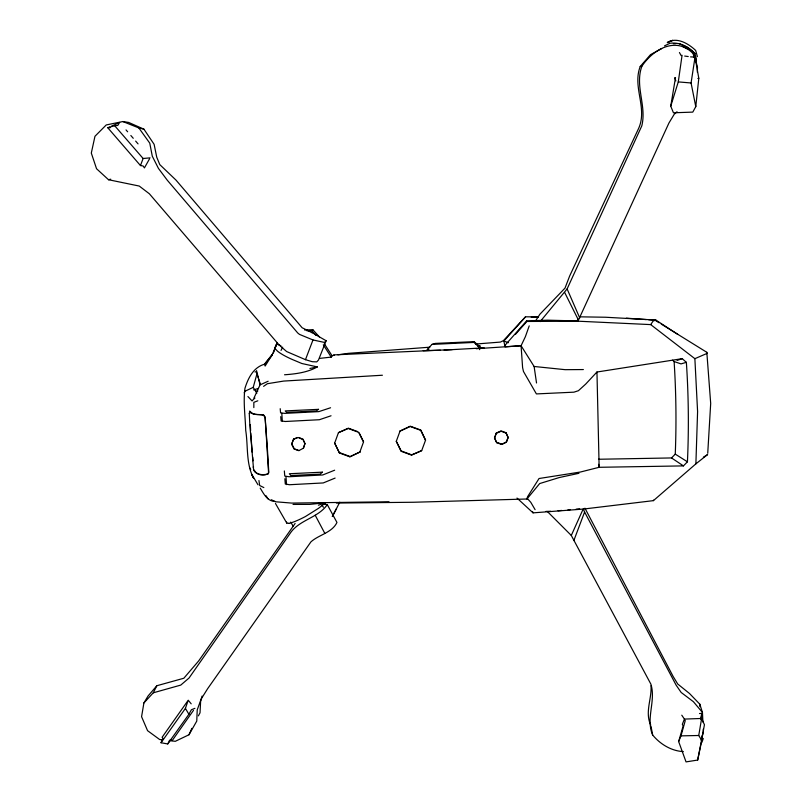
<?xml version="1.0" encoding="UTF-8"?>
<svg xmlns="http://www.w3.org/2000/svg" width="802" height="802" viewBox="0 0 802 802"><rect width="100%" height="100%" fill="white"/><g stroke="black" fill="none" stroke-linecap="round" stroke-linejoin="round"><path stroke-width="1.2" d="M529.22 325.863L525.39 336.66L521.079 345.732L522.603 367.657L523.475 371.486L536.398 393.922L573.931 392.168L578.412 390.714L585.701 384.088L596.959 372.018L682.221 358.664L686.362 362.324C688.587 395.406 688.938 428.689 687.434 461.812L683.434 465.892L599.144 467.295L580.488 472.007L539.044 478.513L527.596 496.689L526.944 499.004L413.621 502.252L336.419 503.054M501.14 430.885L496.378 432.97L494.493 438.082L496.709 442.704L501.601 444.438L506.333 442.283L508.117 437.601L506.012 432.709L502.112 431.255M506.333 442.283L508.127 437.25M697.339 72.2L697.479 67.248L694.261 54.867C677.59 35.749 653.79 48.3 641.861 66.275C634.653 86.115 646.823 105.844 641.801 125.874L567.114 288.92L540.147 321.622M508.117 437.601L506.012 432.709M501.601 444.438L506.343 441.922M598.492 459.255L671.525 457.942L675.264 454.122C676.487 423.286 676.106 392.328 674.111 361.532L672.567 360.168M516.999 498.062L533.059 512.859L583.265 509.08L653.429 500.638L695.885 463.857L697.59 411.536L694.873 358.674L650.693 324.599L578.513 321.221L526.884 321.472L515.576 334.223M496.709 442.704L494.523 437.732M494.493 438.082L496.378 432.97M707.735 453.31L710.692 403.426L706.823 352.309L661.239 324.058M249.282 413.361L249.983 411.205C253.101 415.757 259.136 413.862 263.718 415.095L265.161 417.21L268.59 473.25C264.57 476.619 255.948 475.065 253.612 470.032L249.823 424.599L249.282 413.361L249.803 413.321M537.921 316.89L525.531 316.81L503.856 341.061L505.059 346.875L521.079 345.732L534.112 366.474L536.528 382.985M675.845 80.892L674.632 77.774L675.505 77.563L670.743 106.175L673.449 112.791L692.788 112.11L695.775 106.646L698.803 78.285L695.043 57.092L690.572 56.872M670.743 106.175L678.281 81.904L682.061 55.298L681.149 55.569L679.434 52.541M695.775 106.646L691.073 82.977L695.043 57.092M253.612 478.223C245.823 463.736 248.229 446.183 245.713 430.363C245.322 416.378 243.116 402.173 244.961 388.268C248.219 377.802 253.582 367.186 264.85 364.098M661.66 48.611L650.532 54.646L640.217 66.496C632.066 87.428 648.307 108.691 638.181 129.353L569.631 276.068L565.009 288.118L539.906 314.224L535.235 321.391M681.77 715.194L684.417 719.083L682.322 724.326L683.144 725.93L678.652 741.569L686.041 761.9L697.67 760.055L701.57 740.126L698.742 735.494L701.349 720.096L700.467 718.502L701.93 713.449L699.484 713.539M295.136 523.425L198.655 660.948L183.818 678.251L156.851 685.73L148.059 695.986L143.909 702.953L141.573 716.697L147.568 730.682L159.628 739.504L162.044 739.785M479.676 349.642L479.626 347.737L473.992 342.424L474.122 341.642L435.215 343.416L432.007 344.409L427.075 349.602L429.07 349.101M702.191 736.617L702.532 734.702M701.57 740.126L704.447 724.727L702.041 719.514L701.93 713.449M697.67 760.055L701.349 742.452M256.871 393.231L253.221 387.366L256.881 374.093L258.575 378.464M701.269 740.436L702.021 737.569M202.064 696.096L200.6 701.65L200.029 712.777L198.375 715.875M678.652 741.569L680.988 735.865L685.249 720.667L684.417 719.083L700.467 718.502L702.041 719.514M653.429 500.638L653.58 500.117M421.682 450.644L411.657 454.824L401.16 450.935L396.288 441.311L401.04 451.245L411.546 455.135L421.682 450.644L425.601 440.067L420.809 430.042L410.253 426.203L400.028 431.075L410.153 426.484L420.719 430.333L425.511 440.368M304.8 443.897L303.356 448.378L304.971 443.646L302.966 439.235L304.971 443.646M701.339 740.005L703.384 731.584L703.264 729.188M701.961 742.301L703.264 738.482M273.683 352.349L277.161 342.574M349.832 456.809L359.908 452.037L349.832 456.809L339.447 453L334.655 443.125L338.454 432.649L348.379 428.178L357.632 431.596M359.747 452.358L363.547 441.912L359.316 433.12M194.906 708.336L191.387 709.74L188.901 714.271L167.728 743.935L161.042 742.752L162.886 738.241L162.124 737.259L187.528 701.229M396.288 441.311L400.148 430.774M303.537 448.128L298.925 450.614L294.083 449.03L291.637 444.228L293.632 439.065L297.111 437.692M291.637 444.228L293.632 439.065M140.46 165.553L143.117 158.495L114.706 125.754L107.709 127.668L140.46 165.553L143.157 166.014L144.42 167.919L149.503 158.866M573.831 540.558L584.608 512.027L583.234 508.899L571.295 535.455L650.903 684.176C656.126 701.118 645.51 718.321 652.658 735.003C660.136 744.176 671.444 751.033 683.354 751.594M307.517 330.374L302.153 327.767L176.029 180.139L159.798 164.61L156.741 157.192L154.114 144.32L143.929 129.182L128.651 122.445L122.836 121.543L106.235 124.952L94.967 136.28L91.308 153.062L96.541 168.731L108.521 179.728L139.247 186.054L149.373 193.783L278.976 344.82L286.625 351.547L305.472 359.667L312.98 339.958L324.459 342.434L326.133 340.74L314.745 334.193M326.133 340.74L318.494 360.008L316.76 361.882L312.259 361.712L305.472 359.667M272.68 353.652L276.66 344.048L280.87 345.732M244.229 392.85L245.111 390.724M161.042 742.752L185.412 708.397L188.229 700.226L191.197 703.835M253.923 398.113L260.059 384.84L268.149 381.241M169.272 740.617L175.307 741.309L188.981 734.762L191.889 728.346M650.693 324.599L653.179 320.99L655.856 320.058L677.73 334.344M564.728 292.58L578.453 320.108L668.938 123.017L674.241 114.245L677.028 111.759M281.031 350.414L282.655 347.166M363.547 441.912L358.624 432.328L348.208 428.479L338.454 432.649M339.767 502.182L332.419 516.448M143.909 702.953L153.262 692.808L156.851 685.73M596.377 373.141L596.959 372.018L599.144 467.295L598.633 464.328M332.319 516.468L336.519 508.548M276.66 344.048L274.966 347.557L275.136 348.69L277.472 351.126A23.499 4.692 22.1 0 0 295.397 360.79L301.883 363.517L317.331 366.915C307.427 372.499 295.717 373.973 284.54 374.775M323.417 504.278L327.286 504.608C318.745 517.31 300.71 519.576 291.316 531.706L189.041 678.021L180.761 685.098L153.262 692.808M339.447 453L334.655 443.125M188.981 734.762L196.771 721.078L197.212 709.92L201.132 699.063L207.648 688.677L310.955 541.841C318.855 534.713 332.088 532.759 336.96 522.463L327.286 504.608M272.229 354.725L265.492 365.441M167.728 743.935L170.235 739.695L172.219 740.537L193.493 710.351M273.041 353.291L264.51 364.198L265.151 366.073M272.409 354.955L264.51 364.198M298.925 450.614L294.264 448.769L291.818 443.977M525.531 316.81L503.445 340.609L500.398 342.083L475.516 344.048M320.058 358.344L331.206 357.101L332.178 355.948L324.309 343.687M504.468 345.923L526.553 320.96L547.465 320.168L578.442 320.97L577.871 319.176M267.678 474.303L268.79 472.208L267.156 444.869L265.031 417.281L263.607 415.135C258.886 413.982 252.69 415.867 249.462 411.236M307.006 330.875L311.777 330.735L312.85 329.722L319.386 336.91M252.55 400.288L254.956 398.033M293.031 504.418L309.772 504.388L325.612 502.734L318.715 508.187L305.372 516.568A22.997 3.429 -29.1 0 1 288.941 523.325M695.885 463.857L707.635 454.544L703.364 457.18M263.597 386.343L267.387 383.707L283.687 381.07L382.404 375.236M478.864 346.995L480.338 346.033L477.932 346.133M667.244 42.646C676.667 36.411 688.707 43.779 695.665 50.446L697.409 56.621M245.552 390.955L253.221 387.366M111.408 126.205L119.628 122.455L117.804 125.403L114.706 125.754M664.527 45.864L669.981 43.248C679.575 41.995 688.467 46.606 694.953 53.433L696.447 59.448M335.116 478.082L323.236 482.944L289.462 484.729L285.301 483.997L284.86 478.774M496.358 433.321L501.12 431.235L506.002 433.05M334.655 470.203L322.755 474.964L288.941 476.749L284.77 476.037L284.339 470.934M694.873 358.674L706.963 353.441L706.823 352.309M293.452 439.316L298.083 437.481L302.795 439.486M257.823 400.799L253.833 402.353L253.833 407.596M331.046 415.777L319.376 419.727L285.301 421.491L281.111 420.93L280.74 416.659M255.006 372.008L256.109 371.617L256.76 373.141M330.564 407.757L318.875 411.616L284.77 413.381L280.57 412.84L280.209 408.689M677.068 360.439L682.221 358.664M318.394 505.21L325.612 502.734M253.632 389.902L258.334 388.439M686.362 362.324L680.998 363.897L674.111 361.532M267.778 474.122C262.996 475.085 256.46 475.235 254.134 469.972L253.612 470.032M578.954 473.3L559.395 477.511L539.666 483.566L526.944 499.004L526.563 498.403M108.521 179.728L110.726 179.197M641.861 66.275L640.217 66.496M697.85 78.486L698.803 78.285M309.913 368.469L317.331 366.915M484.167 347.837L444.077 350.093M332.028 355.637L334.364 355.306M337.873 354.815L348.399 353.341L429.862 347.186M150.074 157.864L143.117 158.495M253.081 467.105L253.602 467.045M558.032 510.774L561.741 510.443M567.916 509.892L570.262 509.681M576.137 509.15L579.656 508.839M521.079 345.732L476.218 348.72M333.582 354.895L452.278 349.612M432.007 344.409L473.992 342.424M440.408 350.243L423.215 350.674M255.587 391.155L257.813 391.075M673.389 43.699L675.665 43.629M304.56 329.973L312.85 329.722M545.901 511.415L550.703 511.285M531.205 317.201L538.483 317.031M389.01 501.781L291.707 503.085L275.407 501.761L271.367 499.736M680.988 735.865L698.742 735.494M583.375 369.562L565.149 369.672L534.112 366.474M107.709 127.668L110.145 127.698L109.353 127.147M580.618 316.84L605.61 317.241L655.856 320.058M479.355 347.557L482.022 348.268M626.392 318.173L646.181 319.557M648.658 319.737L654.843 320.168M678.281 81.904L691.073 82.977M275.457 503.466L286.745 523.064L288.89 523.355M684.687 56.06L688.216 56.551M275.256 501.44C267.357 501.461 263.778 493.862 260.219 488.127M122.836 121.543L138.846 127.939L143.929 129.182M503.856 341.061L508.468 342.695M496.729 442.343L501.621 444.077M339.637 452.679L350.003 456.488M312.98 339.958L299.507 334.404L297.722 332.96L167.277 180.209L158.435 168.39L152.29 156.2L149.763 143.147L138.846 127.939M299.206 437.631L302.023 438.834M679.194 43.589L687.865 47.569L694.883 53.544M683.043 46.727L687.184 48.802M263.848 487.586L259.647 485.491L258.946 480.518M308.549 330.915L313.682 333.652M675.264 454.122L687.434 461.812M671.525 457.942L683.434 465.892M655.906 320.81L659.104 322.765M474.122 341.642L479.365 346.334L479.756 348.228M252.119 400.98L247.928 396.559M547.485 511.606L571.295 535.455M702.913 722.021L702.452 712.457L699.815 704.186L689.499 693.489L677.73 684.016L673.119 676.427L584.949 508.187M527.666 498.864L530.784 502.303L535.094 509.651M311.777 330.735L315.878 335.256M126.034 129.914L127.638 131.779M130.846 135.508L133.252 138.295M135.648 141.092L138.054 143.889M702.452 712.457L693.399 701.7L681.179 692.477L676.086 685.078L584.608 512.027M258.003 484.799L251.778 474.383M322.103 505.27L323.427 507.275M323.296 344.78L331.206 357.101M267.918 498.794L266.063 495.746M526.553 320.96L526.884 321.472M290.695 522.132L293.151 526.162M185.412 708.397L188.901 714.271M249.542 467.466L250.715 469.571M315.206 515.235L324.85 533.43M251.577 474.303L253.392 477.822M567.114 288.92L579.736 317.963M532.718 511.786L533.059 512.859M258.916 379.607L260.279 384.208M693.239 53.985L694.101 57.363M260.059 384.84L256.55 370.614M652.658 735.003L651.023 726.351M650.753 725.128C644.668 712.116 651.916 699.013 651.003 685.74M479.365 346.334L479.626 347.737M286.585 522.052L286.745 523.064M695.705 58.987L695.986 60.802M252.209 452.268L250.725 433.02M252.67 457.11L253.021 460.839M281.803 413.301L282.334 421.411M285.993 476.629L286.525 484.598M699.815 704.186L699.956 706.652M250.344 424.559L250.615 430.604M322.384 472.167L320.148 474.152L290.815 475.536L289.332 473.731L322.384 472.167M318.534 409.341L316.259 410.975L286.665 412.368L285.201 410.915L318.534 409.341M669.369 41.554L667.565 42.476L672.778 40.321L669.369 41.554"/></g></svg>
